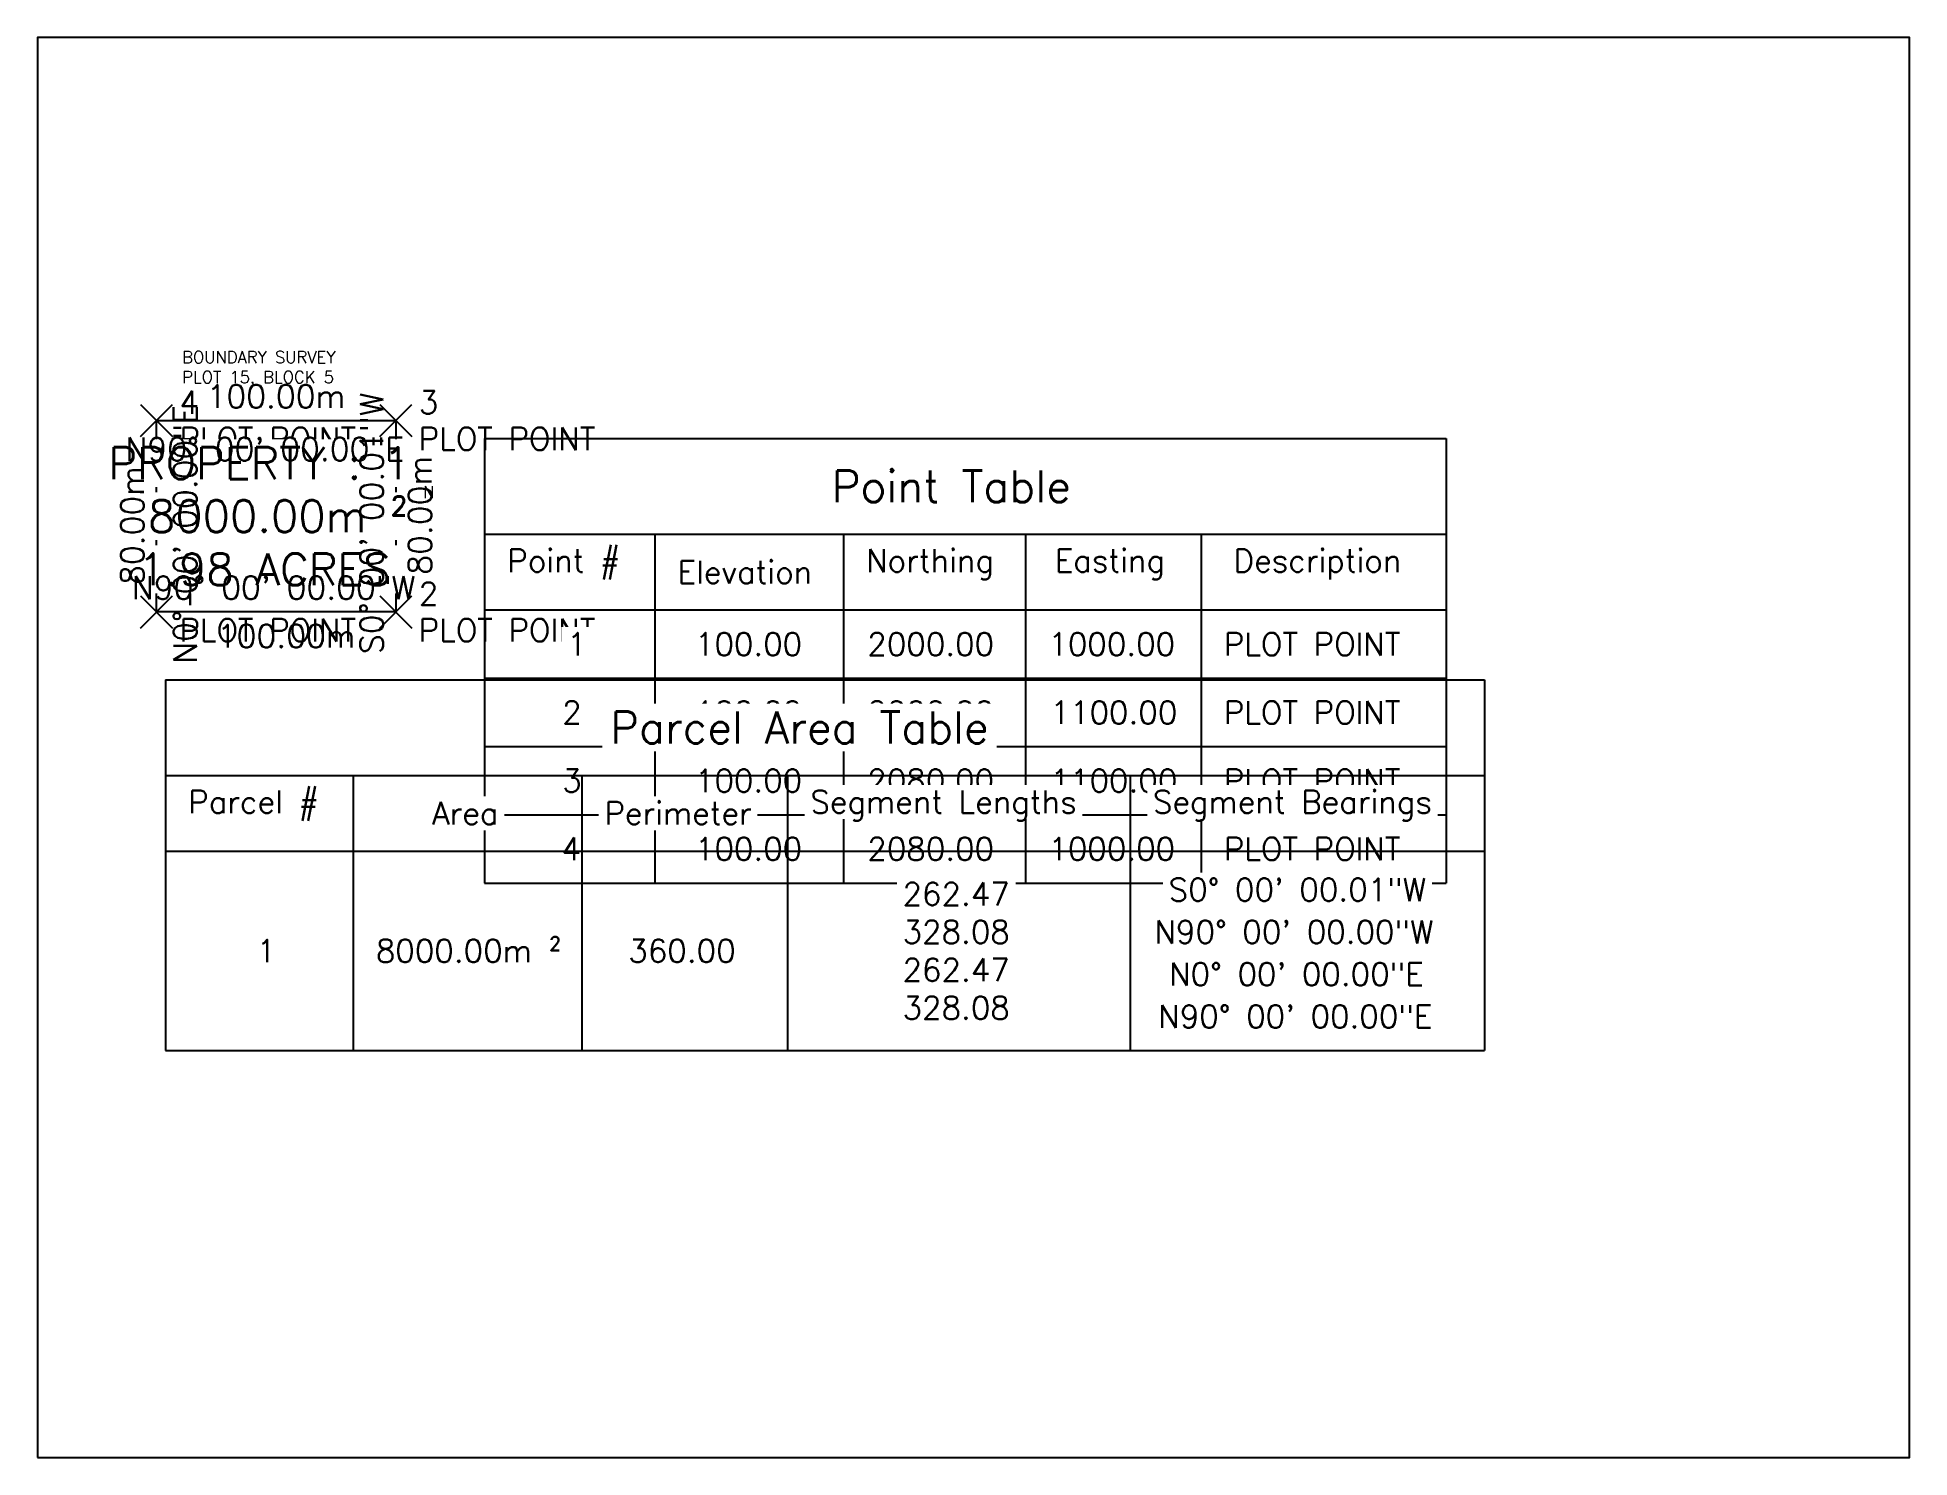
# Model space of a CAD drawing. Header units: metres. Extents: x 26 to 231, y 20 to 176.
import ezdxf

# ---------------------------------------------------------------- set-up
doc = ezdxf.new("R2010")
doc.units = ezdxf.units.M
for name, color, linetype in [('C-ANNO-TABL', 1, 'Continuous'), ('C-ANNO-TABL-TEXT', 150, 'Continuous'), ('C-ANNO-TABL-TITL', 150, 'Continuous'), ('C-ANNO-TABL-TTBL', 5, 'Continuous'), ('C-PROP-BNDY', 150, 'Continuous'), ('C-PROP-BRNG', 92, 'Continuous'), ('C-PROP-TEXT', 92, 'Continuous'), ('V-NODE', 1, 'Continuous'), ('V-NODE-TEXT', 11, 'Continuous'), ('Viewport2ForCustomObjects_0', 7, 'Continuous')]:
    doc.layers.add(name, color=color, linetype=linetype)
doc.styles.add('CustomTextStyle0', font='romans__.ttf', dxfattribs={"height": 13.319039})
doc.styles.add('CustomTextStyle1', font='romans__.ttf', dxfattribs={"height": 9.513599})
doc.styles.get("Standard").update_dxf_attribs({"font": 'simplex.shx'})

# ---------------------------------------------------------------- blocks, each defined once
blk = doc.blocks.new('AeccArrow')
at = {"flags": 128}
blk.add_lwpolyline([(-0.45, 0, 0, 0, 0), (0.15, 0, 0.1, 0, 0), (0.45, 0, 0, 0, 0)], format="xyseb", dxfattribs=at)
blk = doc.blocks.new('CustomObjectsInViewport2_0')
at = {"layer": 'C-ANNO-TABL'}
for p, q in [((1137.1, 2032.52), (1208.23, 2032.52)), ((1208.23, 2032.52), (1287.05, 2032.52)), ((1208.23, 2032.52), (1208.23, 2000.81)), ((1287.05, 2032.52), (1363.16, 2032.52)), ((1287.05, 2032.52), (1287.05, 2000.81)), ((1363.16, 2032.52), (1436.55, 2032.52)), ((1363.16, 2032.52), (1363.16, 2000.81)), ((1436.55, 2032.52), (1538.94, 2032.52)), ((1436.55, 2032.52), (1436.55, 2000.81)), ((1137.1, 2000.81), (1208.23, 2000.81)), ((1208.23, 2000.81), (1287.05, 2000.81)), ((1208.23, 2000.81), (1208.23, 1972.27)), ((1287.05, 2000.81), (1363.16, 2000.81)), ((1287.05, 2000.81), (1287.05, 1972.27)), ((1363.16, 2000.81), (1436.55, 2000.81)), ((1363.16, 2000.81), (1363.16, 1972.27)), ((1436.55, 2000.81), (1538.94, 2000.81)), ((1436.55, 2000.81), (1436.55, 1972.27)), ((1137.1, 1972.27), (1208.23, 1972.27)), ((1208.23, 1972.27), (1287.05, 1972.27)), ((1208.23, 1972.27), (1208.23, 1943.73)), ((1287.05, 1972.27), (1363.16, 1972.27)), ((1287.05, 1972.27), (1287.05, 1943.73)), ((1363.16, 1972.27), (1436.55, 1972.27)), ((1363.16, 1972.27), (1363.16, 1943.73)), ((1436.55, 1972.27), (1538.94, 1972.27)), ((1436.55, 1972.27), (1436.55, 1943.73)), ((1137.1, 1943.73), (1208.23, 1943.73)), ((1208.23, 1943.73), (1287.05, 1943.73)), ((1208.23, 1943.73), (1208.23, 1915.18)), ((1287.05, 1943.73), (1363.16, 1943.73)), ((1287.05, 1943.73), (1287.05, 1915.18)), ((1363.16, 1943.73), (1436.55, 1943.73)), ((1363.16, 1943.73), (1363.16, 1915.18)), ((1436.55, 1943.73), (1538.94, 1943.73)), ((1436.55, 1943.73), (1436.55, 1915.18)), ((1003.75, 1931.68), (1082.12, 1931.68)), ((1082.12, 1931.68), (1082.12, 1899.97)), ((1137.1, 1915.18), (1208.23, 1915.18)), ((1208.23, 1915.18), (1287.05, 1915.18)), ((1208.23, 1915.18), (1208.23, 1886.64)), ((1287.05, 1915.18), (1363.16, 1915.18)), ((1287.05, 1915.18), (1287.05, 1886.64)), ((1363.16, 1915.18), (1436.55, 1915.18)), ((1363.16, 1915.18), (1363.16, 1886.64)), ((1436.55, 1915.18), (1538.94, 1915.18)), ((1436.55, 1915.18), (1436.55, 1886.64)), ((1003.75, 1899.97), (1082.12, 1899.97)), ((1082.12, 1899.97), (1082.12, 1816.61))]:
    blk.add_line(p, q, dxfattribs=at)
at = {"layer": 'C-ANNO-TABL-TTBL'}
for p, q in [((1137.1, 2072.48), (1538.94, 2072.48)), ((1137.1, 2072.48), (1137.1, 2032.52)), ((1538.94, 2072.48), (1538.94, 2032.52)), ((1137.1, 2032.52), (1137.1, 2000.81)), ((1538.94, 2032.52), (1538.94, 2000.81)), ((1137.1, 2000.81), (1137.1, 1972.27)), ((1538.94, 2000.81), (1538.94, 1972.27)), ((1137.1, 1972.27), (1137.1, 1943.73)), ((1538.94, 1972.27), (1538.94, 1943.73)), ((1003.75, 1971.64), (1555.04, 1971.64)), ((1003.75, 1971.64), (1003.75, 1931.68)), ((1555.04, 1971.64), (1555.04, 1931.68)), ((1137.1, 1943.73), (1137.1, 1915.18)), ((1538.94, 1943.73), (1538.94, 1915.18)), ((1003.75, 1931.68), (1003.75, 1899.97)), ((1555.04, 1931.68), (1555.04, 1899.97)), ((1137.1, 1915.18), (1137.1, 1886.64)), ((1538.94, 1915.18), (1538.94, 1886.64)), ((1003.75, 1899.97), (1003.75, 1816.61)), ((1555.04, 1899.97), (1555.04, 1816.61)), ((1137.1, 1886.64), (1208.23, 1886.64)), ((1208.23, 1886.64), (1287.05, 1886.64)), ((1287.05, 1886.64), (1363.16, 1886.64)), ((1363.16, 1886.64), (1436.55, 1886.64)), ((1436.55, 1886.64), (1538.94, 1886.64)), ((1003.75, 1816.61), (1082.12, 1816.61)), ((1082.12, 1816.61), (1177.67, 1816.61)), ((1177.67, 1816.61), (1263.74, 1816.61)), ((1263.74, 1816.61), (1406.9, 1816.61)), ((1406.9, 1816.61), (1555.04, 1816.61))]:
    blk.add_line(p, q, dxfattribs=at)
at = {"layer": 'C-PROP-BNDY', "flags": 128}
blk.add_lwpolyline([(1100, 2000), (1000, 2000), (1000, 2080), (1100, 2080), (1100, 2000)], dxfattribs=at)
at = {"layer": 'V-NODE', "lineweight": -3}
for p, q in [((993.27, 2073.27, 100), (1006.73, 2086.73, 100)), ((993.27, 2086.73, 100), (1006.73, 2073.27, 100)), ((1093.27, 2073.27, 100), (1106.73, 2086.73, 100)), ((1093.27, 2086.73, 100), (1106.73, 2073.27, 100)), ((993.27, 1993.27, 100), (1006.73, 2006.73, 100)), ((993.27, 2006.73, 100), (1006.73, 1993.27, 100)), ((1093.27, 1993.27, 100), (1106.73, 2006.73, 100)), ((1093.27, 2006.73, 100), (1106.73, 1993.27, 100))]:
    blk.add_line(p, q, dxfattribs=at)
at = {"layer": 'C-ANNO-TABL-TEXT', "linetype": 'Continuous', "attachment_point": 7, "bg_fill": 3, "box_fill_scale": 1.25, "bg_fill_color": 256, "bg_fill_true_color": 13158600, "bg_fill_transparency": 0}
for s, insert, char_height in [('100.00', (1224.99, 1981.78), 9.514), ('2000.00', (1297.02, 1981.78), 9.514), ('1000.00', (1372.67, 1981.78), 9.514), ('PLOT POINT', (1446.07, 1981.78), 9.514), ('2', (1169.49, 1953.24), 9.51), ('100.00', (1224.99, 1953.24), 9.514), ('2000.00', (1297.02, 1953.24), 9.514), ('1100.00', (1373.58, 1953.24), 9.514), ('PLOT POINT', (1446.07, 1953.24), 9.514), ('3', (1169.49, 1924.7), 9.51), ('100.00', (1224.99, 1924.7), 9.514), ('2080.00', (1297.02, 1924.7), 9.514), ('1100.00', (1373.58, 1924.7), 9.514), ('PLOT POINT', (1446.07, 1924.7), 9.514), ('4', (1169.26, 1896.16), 9.51), ('100.00', (1224.99, 1896.16), 9.514), ('2080.00', (1297.02, 1896.16), 9.514), ('1000.00', (1372.67, 1896.16), 9.514), ('PLOT POINT', (1446.07, 1896.16), 9.514), ('1', (1041.8, 1853.53), 9.51), ('8000.00m', (1091.64, 1853.53), 9.514), ('360.00', (1197.15, 1853.53), 9.514)]:
    blk.add_mtext(s, dxfattribs=dict(at, insert=insert, char_height=char_height))
at = {"layer": 'C-ANNO-TABL-TITL', "linetype": 'Continuous', "attachment_point": 7, "bg_fill": 3, "box_fill_scale": 1.25, "bg_fill_color": 256, "bg_fill_true_color": 13158600, "bg_fill_transparency": 0}
for s, insert, char_height in [('Point Table', (1282.2, 2045.84), 13.319), ('Point #', (1146.61, 2013.49), 9.514), ('Northing', (1296.57, 2013.49), 9.514), ('Easting', (1375.39, 2013.49), 9.514), ('Description', (1450.14, 2013.49), 9.5136), ('Elevation', (1217.74, 2011.91), 9.514), ('Parcel #', (1013.26, 1912.65), 9.514)]:
    blk.add_mtext(s, dxfattribs=dict(at, insert=insert, char_height=char_height))
at = {"layer": 'C-PROP-BRNG', "linetype": 'Continuous', "char_height": 9.666, "attachment_point": 7}
for insert in [(1020.89, 2085.27), (1025.17, 1985.06)]:
    blk.add_mtext('100.00m', dxfattribs=dict(at, insert=insert))
at = {"layer": 'V-NODE-TEXT', "linetype": 'Continuous', "attachment_point": 7}
for s, insert, char_height in [('4', (1009.58, 2082.85, 100), 9.51), ('3', (1109.58, 2082.85, 100), 9.51), ('PLOT POINT', (1009.58, 2067.63, 100), 9.514), ('PLOT POINT', (1109.58, 2067.63, 100), 9.514), ('1', (1009.58, 2002.85, 100), 9.51), ('2', (1109.58, 2002.85, 100), 9.51), ('PLOT POINT', (1009.58, 1987.63, 100), 9.514), ('PLOT POINT', (1109.58, 1987.63, 100), 9.514)]:
    blk.add_mtext(s, dxfattribs=dict(at, insert=insert, char_height=char_height))
at = {"layer": 'C-ANNO-TABL'}
for p, q in [((1082.12, 1931.68), (1177.67, 1931.68)), ((1177.67, 1931.68), (1263.74, 1931.68)), ((1177.67, 1931.68), (1177.67, 1899.97)), ((1263.74, 1931.68), (1406.9, 1931.68)), ((1263.74, 1931.68), (1263.74, 1899.97)), ((1406.9, 1931.68), (1555.04, 1931.68)), ((1406.9, 1931.68), (1406.9, 1899.97)), ((1082.12, 1899.97), (1177.67, 1899.97)), ((1177.67, 1899.97), (1263.74, 1899.97)), ((1177.67, 1899.97), (1177.67, 1816.61)), ((1263.74, 1899.97), (1406.9, 1899.97)), ((1263.74, 1899.97), (1263.74, 1816.61)), ((1406.9, 1899.97), (1555.04, 1899.97)), ((1406.9, 1899.97), (1406.9, 1816.61))]:
    blk.add_line(p, q, dxfattribs=at)
at = {"layer": 'C-ANNO-TABL-TEXT', "linetype": 'Continuous', "attachment_point": 7, "bg_fill": 3, "box_fill_scale": 1.25, "bg_fill_color": 256, "bg_fill_true_color": 13158600, "bg_fill_transparency": 0}
for s, insert, char_height in [('1', (1171.53, 1981.78), 9.51), ('262.47', (1311.76, 1877.32), 9.514), ('S0° 00\' 00.01"W', (1422.98, 1879.13), 9.5136)]:
    blk.add_mtext(s, dxfattribs=dict(at, insert=insert, char_height=char_height))
at = {"layer": 'C-ANNO-TABL-TITL', "linetype": 'Continuous', "attachment_point": 7, "bg_fill": 3, "box_fill_scale": 1.25, "bg_fill_color": 256, "bg_fill_true_color": 13158600, "bg_fill_transparency": 0}
for s, insert, char_height in [('Parcel Area Table', (1189.65, 1945), 13.319), ('Segment Lengths', (1273.26, 1912.65), 9.5136), ('Segment Bearings', (1416.41, 1912.65), 9.5136), ('Area', (1115.17, 1911.07), 9.514), ('Perimeter', (1187.18, 1911.07), 9.514)]:
    blk.add_mtext(s, dxfattribs=dict(at, insert=insert, char_height=char_height))
at = {"layer": 'C-PROP-TEXT', "linetype": 'Continuous', "insert": (979.92, 2055.54), "char_height": 13.319, "attachment_point": 7, "bg_fill": 3, "box_fill_scale": 1.25, "bg_fill_color": 256, "bg_fill_true_color": 13158600, "bg_fill_transparency": 0}
blk.add_mtext('PROPERTY : 1', dxfattribs=at)
at = {"layer": 'C-ANNO-TABL-TEXT', "linetype": 'Continuous', "attachment_point": 7, "bg_fill": 3, "box_fill_scale": 1.25, "bg_fill_color": 256, "bg_fill_true_color": 13158600, "bg_fill_transparency": 0}
for s, insert, char_height in [('328.08', (1311.76, 1861.46), 9.514), ('N90° 00\' 00.00"W', (1417.09, 1861.46), 9.5136)]:
    blk.add_mtext(s, dxfattribs=dict(at, insert=insert, char_height=char_height))
at = {"layer": 'C-ANNO-TABL-TEXT', "linetype": 'Continuous', "insert": (1164.12, 1853.53), "char_height": 9.51, "attachment_point": 7, "style": 'CustomTextStyle1', "bg_fill": 3, "box_fill_scale": 1.25, "bg_fill_color": 256, "bg_fill_true_color": 13158600, "bg_fill_transparency": 0}
blk.add_mtext('²', dxfattribs=at)
at = {"layer": 'C-PROP-BRNG', "linetype": 'Continuous', "insert": (987.06, 2063.22), "char_height": 9.6658, "attachment_point": 7}
blk.add_mtext('N90° 00\' 00.00"E', dxfattribs=at)
at = {"layer": 'C-PROP-TEXT', "linetype": 'Continuous', "insert": (996.44, 2033.34), "char_height": 13.319, "attachment_point": 7, "bg_fill": 3, "box_fill_scale": 1.25, "bg_fill_color": 256, "bg_fill_true_color": 13158600, "bg_fill_transparency": 0}
blk.add_mtext('8000.00m', dxfattribs=at)
at = {"layer": 'C-ANNO-TABL-TEXT', "linetype": 'Continuous', "attachment_point": 7, "bg_fill": 3, "box_fill_scale": 1.25, "bg_fill_color": 256, "bg_fill_true_color": 13158600, "bg_fill_transparency": 0}
for s, insert, char_height in [('262.47', (1311.76, 1845.6), 9.514), ('N0° 00\' 00.00"E', (1423.21, 1843.79), 9.5136)]:
    blk.add_mtext(s, dxfattribs=dict(at, insert=insert, char_height=char_height))
at = {"layer": 'C-PROP-TEXT', "linetype": 'Continuous', "insert": (1097.92, 2033.34), "char_height": 13.32, "attachment_point": 7, "style": 'CustomTextStyle0', "bg_fill": 3, "box_fill_scale": 1.25, "bg_fill_color": 256, "bg_fill_true_color": 13158600, "bg_fill_transparency": 0}
blk.add_mtext('²', dxfattribs=at)
at = {"layer": 'C-ANNO-TABL-TEXT', "linetype": 'Continuous', "attachment_point": 7, "bg_fill": 3, "box_fill_scale": 1.25, "bg_fill_color": 256, "bg_fill_true_color": 13158600, "bg_fill_transparency": 0}
for s, insert, char_height in [('328.08', (1311.76, 1829.75), 9.514), ('N90° 00\' 00.00"E', (1418.68, 1826.12), 9.5136)]:
    blk.add_mtext(s, dxfattribs=dict(at, insert=insert, char_height=char_height))
at = {"layer": 'C-PROP-BRNG', "linetype": 'Continuous', "insert": (1114.94, 2015.53), "char_height": 9.666, "attachment_point": 7, "rotation": 90}
blk.add_mtext('80.00m', dxfattribs=at)
at = {"layer": 'C-PROP-TEXT', "linetype": 'Continuous', "insert": (992.28, 2011.14), "char_height": 13.319, "attachment_point": 7, "bg_fill": 3, "box_fill_scale": 1.25, "bg_fill_color": 256, "bg_fill_true_color": 13158600, "bg_fill_transparency": 0}
blk.add_mtext('1.98 ACRES', dxfattribs=at)
at = {"layer": 'C-PROP-BRNG', "linetype": 'Continuous', "attachment_point": 7, "rotation": 90}
for s, insert, char_height in [('S0° 00\' 00.01"W', (1094.73, 1982.39), 9.6658), ('N0° 00\' 00.00"E', (1016.78, 1978.36), 9.6658), ('80.00m', (994.73, 2011.27), 9.666)]:
    blk.add_mtext(s, dxfattribs=dict(at, insert=insert, char_height=char_height))
at = {"layer": 'C-PROP-BRNG', "linetype": 'Continuous', "insert": (989.73, 2005.27), "char_height": 9.6658, "attachment_point": 7}
blk.add_mtext('N90° 00\' 00.00"W', dxfattribs=at)

msp = doc.modelspace()

# ---------------------------------------------------------------- linework, layer by layer
at = {"linetype": 'Continuous'}
msp.add_lwpolyline([(25.7, 19.5), (231.3, 19.5), (231.3, 175.5), (25.7, 175.5)], close=True, dxfattribs=at)

# ---------------------------------------------------------------- block references
at = {"xscale": 5.255634385332487, "yscale": 5.255634385332487, "zscale": 5.255634385332487, "rotation": 90}
msp.add_blockref('AeccArrow', (68.49, 129.03), dxfattribs=at)

# ---------------------------------------------------------------- texts
at = {"attachment_point": 1}
for s, width, insert, char_height in [('BOUNDARY SURVEY\\PPLOT 15, BLOCK 5', 23.1849, (41.6, 141.04), 1.3139), ('N', 1.3139, (68.04, 126.2), 1.31)]:
    msp.add_mtext_dynamic_manual_height_columns(s, width=width, gutter_width=0.263, heights=[0], dxfattribs=dict(at, insert=insert, char_height=char_height))

# ---------------------------------------------------------------- next in the draw order: block references
at = {"layer": 'Viewport2ForCustomObjects_0', "xscale": 0.2627817192666243, "yscale": 0.2627817192666243, "zscale": 0.2627817192666243}
msp.add_blockref('CustomObjectsInViewport2_0', (-224, -413.17), dxfattribs=at)

doc.saveas('drawing.dxf')
